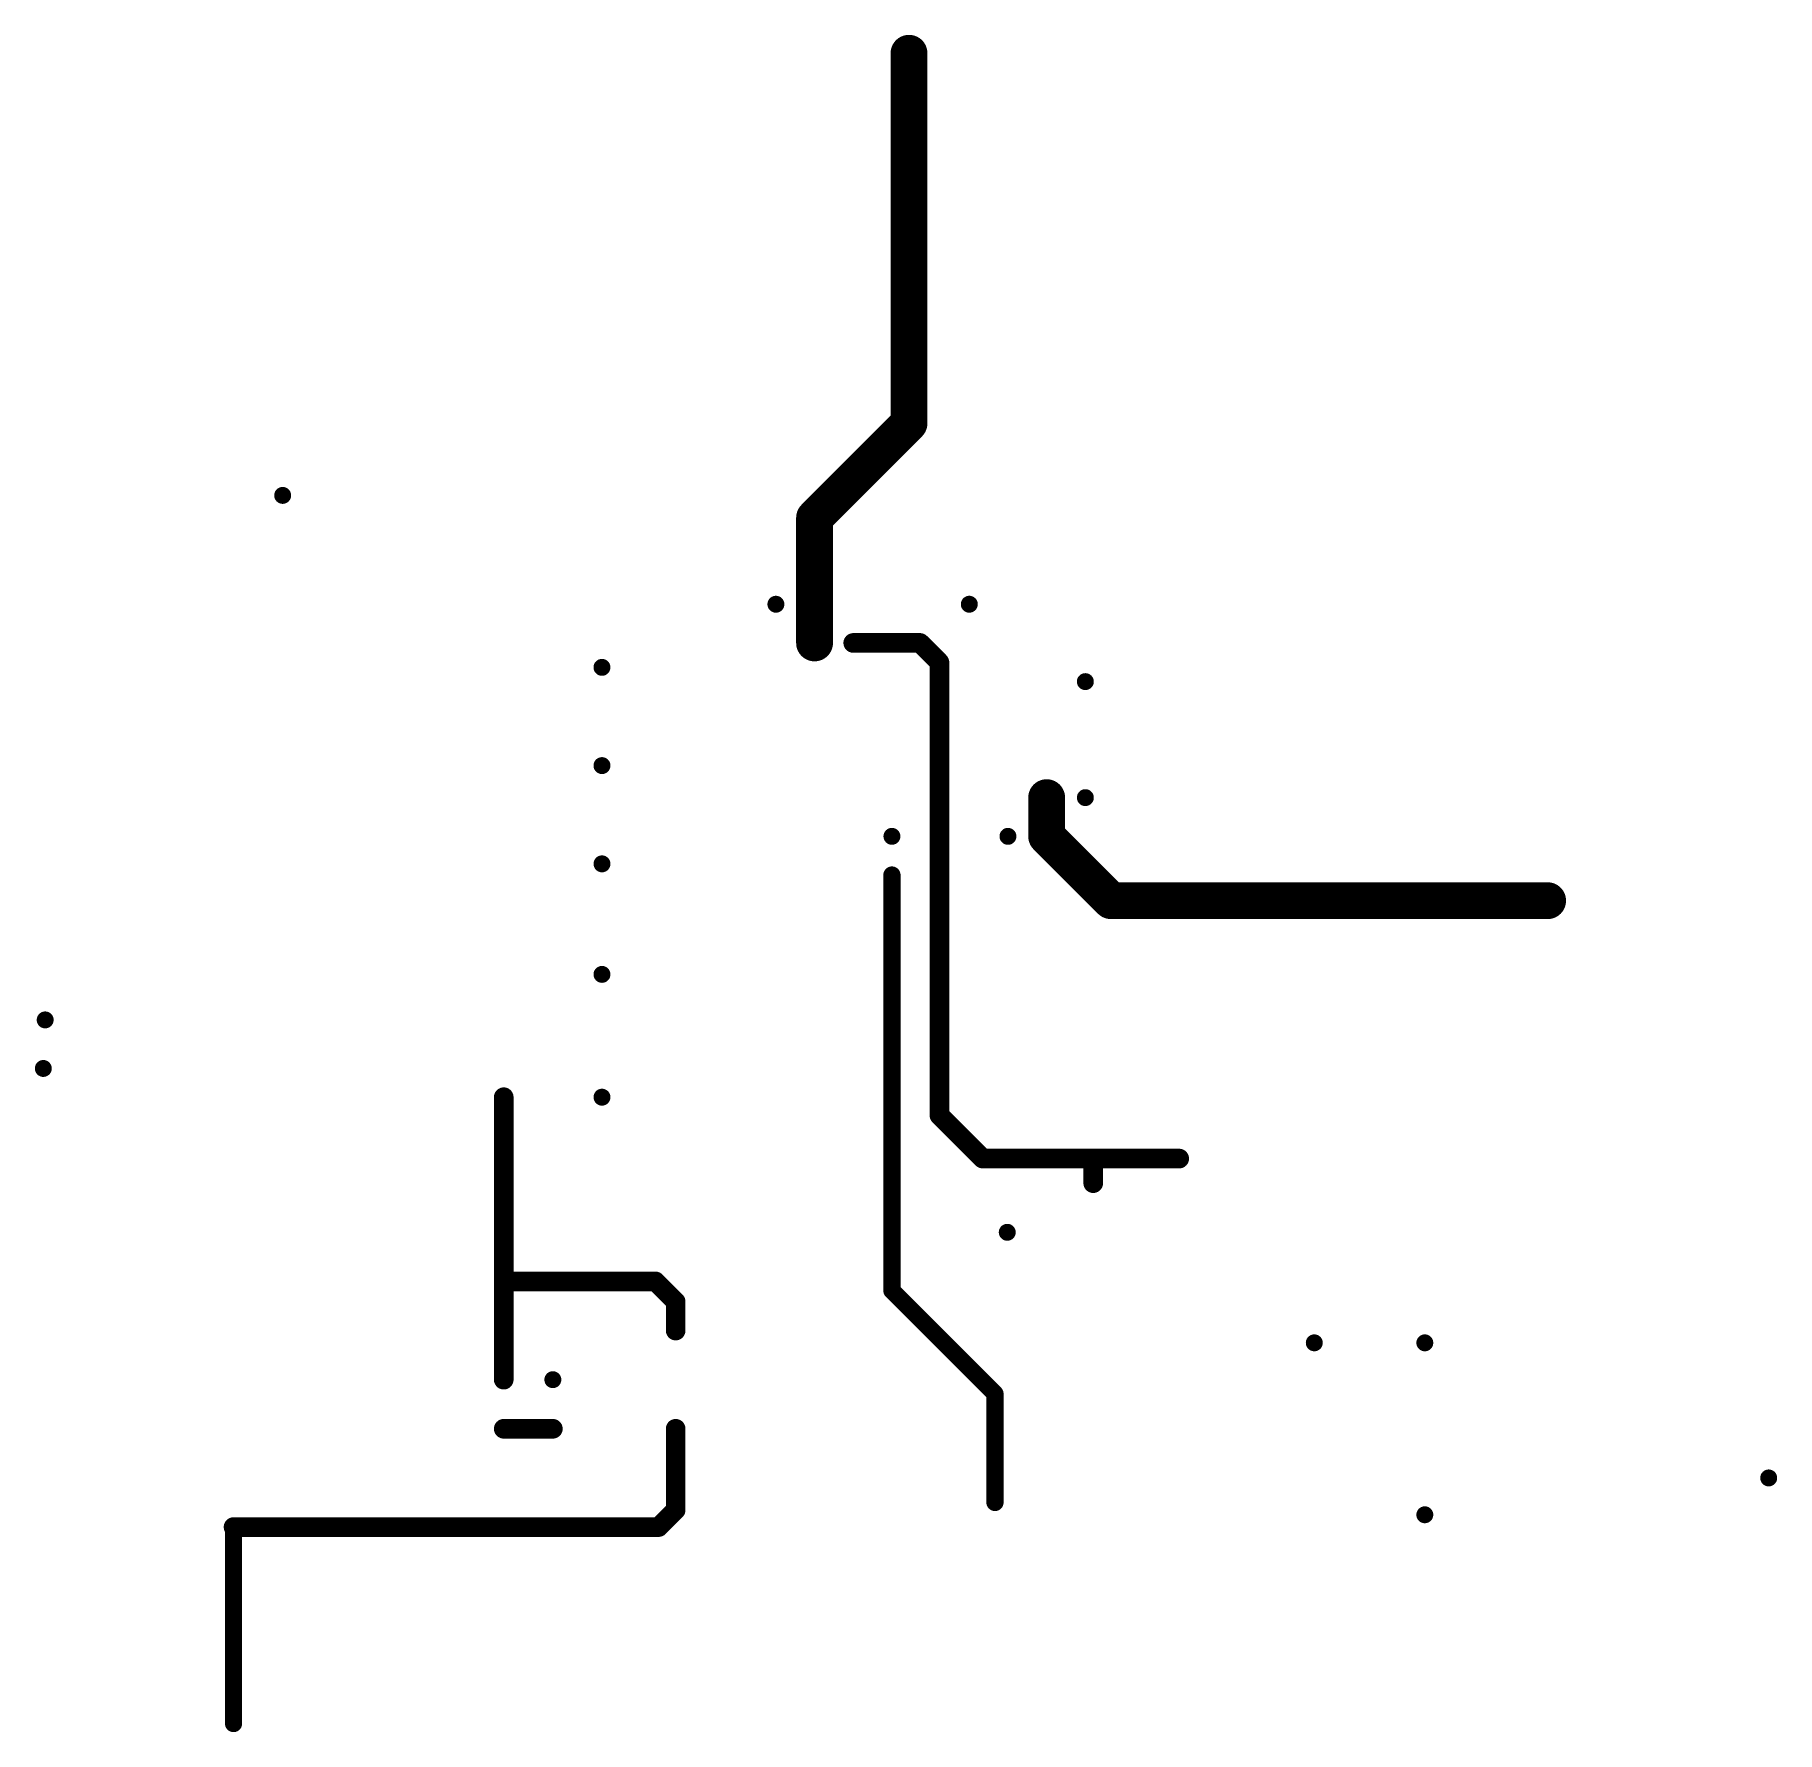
# Model space of a CAD drawing. Extents: x -0.431 to 0.278, y -0.399 to 0.292.
import ezdxf

# ---------------------------------------------------------------- set-up
doc = ezdxf.new("R2010")
doc.units = 0
doc.header["$MEASUREMENT"] = 0
doc.layers.get('0').update_dxf_attribs({"linetype": 'CONTINUOUS'})
doc.layers.add('G2', color=1, linetype='CONTINUOUS')

# ---------------------------------------------------------------- blocks, each defined once
blk = doc.blocks.new('D30')
at = {"const_width": 0.003505}
blk.add_lwpolyline([(-0.001752, 0, 1), (0.001752, 0, 1)], format="xyb", close=True, dxfattribs=at)
blk = doc.blocks.new('D31')
at = {"const_width": 0.004}
blk.add_lwpolyline([(-0.002, 0, 1), (0.002, 0, 1)], format="xyb", close=True, dxfattribs=at)
blk = doc.blocks.new('D34')
at = {"const_width": 0.0035}
blk.add_lwpolyline([(-0.00175, 0, 1), (0.00175, 0, 1)], format="xyb", close=True, dxfattribs=at)
blk = doc.blocks.new('D35')
at = {"const_width": 0.0075}
blk.add_lwpolyline([(-0.00375, 0, 1), (0.00375, 0, 1)], format="xyb", close=True, dxfattribs=at)
blk = doc.blocks.new('D37')
at = {"const_width": 0.003445}
blk.add_lwpolyline([(-0.001723, 0, 1), (0.001723, 0, 1)], format="xyb", close=True, dxfattribs=at)

msp = doc.modelspace()

# ---------------------------------------------------------------- linework, layer by layer
at = {"layer": 'G2', "color": 1}
for points, const_width in [([(-0.075, 0.235), (-0.075, 0.285)], 0.015), ([(-0.075, 0.17), (-0.075, 0.235)], 0.015), ([(-0.075, 0.13434), (-0.075, 0.17)], 0.015), ([(-0.11345, 0.09589), (-0.075, 0.13434)], 0.015), ([(-0.11345, 0.04494), (-0.11345, 0.09589)], 0.015), ([(-0.0977, 0.04494), (-0.07051, 0.04494)], 0.008), ([(-0.07051, 0.04494), (-0.06262, 0.03705)], 0.008), ([(-0.06262, -0.14737), (-0.06262, 0.03705)], 0.008), ([(-0.01896, -0.0338), (-0.01896, -0.01805)], 0.015), ([(-0.01896, -0.0338), (0.00724, -0.06)], 0.015), ([(-0.08195, -0.21877), (-0.08195, -0.04955)], 0.007), ([(0.00724, -0.06), (0.185, -0.06)], 0.015), ([(-0.24, -0.18), (-0.24, -0.14)], 0.008), ([(-0.06262, -0.14737), (-0.04499, -0.165)], 0.008), ([(-0.04499, -0.165), (-0.035, -0.165)], 0.008), ([(-0.035, -0.165), (0, -0.165)], 0.008), ([(0, -0.165), (0.035, -0.165)], 0.008), ([(0, -0.175), (0, -0.165)], 0.008), ([(-0.24, -0.215), (-0.24, -0.18)], 0.008), ([(-0.24, -0.255), (-0.24, -0.215)], 0.008), ([(-0.24, -0.215), (-0.17823, -0.215)], 0.008), ([(-0.17823, -0.215), (-0.17, -0.22323)], 0.008), ([(-0.17, -0.235), (-0.17, -0.22323)], 0.008), ([(-0.08195, -0.21877), (-0.04, -0.26072)], 0.007), ([(-0.04, -0.305), (-0.04, -0.26072)], 0.007), ([(-0.24, -0.275), (-0.22, -0.275)], 0.008), ([(-0.17, -0.30807), (-0.17, -0.275)], 0.008), ([(-0.17693, -0.315), (-0.17, -0.30807)], 0.008), ([(-0.35, -0.315), (-0.31, -0.315)], 0.008), ([(-0.35, -0.395), (-0.35, -0.315)], 0.007), ([(-0.31, -0.315), (-0.27, -0.315)], 0.008), ([(-0.27, -0.315), (-0.23, -0.315)], 0.008), ([(-0.23, -0.315), (-0.19, -0.315)], 0.008), ([(-0.19, -0.315), (-0.17693, -0.315)], 0.008)]:
    msp.add_lwpolyline(points, dxfattribs=dict(at, const_width=const_width))

# ---------------------------------------------------------------- block references
at = {"layer": 'G2'}
for name, p in [('D35', (-0.075, 0.285)), ('D37', (-0.075, 0.285)), ('D35', (-0.075, 0.235)), ('D37', (-0.075, 0.235)), ('D35', (-0.075, 0.17)), ('D35', (-0.075, 0.17)), ('D37', (-0.075, 0.17)), ('D35', (-0.075, 0.13434)), ('D37', (-0.33, 0.105)), ('D37', (-0.33, 0.105)), ('D35', (-0.11345, 0.09589)), ('D37', (-0.12919, 0.06069)), ('D37', (-0.12919, 0.06069)), ('D37', (-0.05045, 0.06069)), ('D37', (-0.05045, 0.06069)), ('D35', (-0.11345, 0.04494)), ('D37', (-0.11345, 0.04494)), ('D31', (-0.0977, 0.04494)), ('D37', (-0.0977, 0.04494)), ('D31', (-0.07051, 0.04494)), ('D31', (-0.07051, 0.04494)), ('D37', (-0.2, 0.035)), ('D37', (-0.2, 0.035)), ('D31', (-0.06262, 0.03705)), ('D31', (-0.06262, 0.03705)), ('D37', (-0.00321, 0.02919)), ('D37', (-0.00321, 0.02919)), ('D37', (-0.2, -0.005)), ('D37', (-0.2, -0.005)), ('D35', (-0.01896, -0.01805)), ('D37', (-0.01896, -0.01805)), ('D37', (-0.00321, -0.01805)), ('D37', (-0.00321, -0.01805)), ('D35', (-0.01896, -0.0338)), ('D35', (-0.01896, -0.0338)), ('D37', (-0.08195, -0.0338)), ('D37', (-0.08195, -0.0338)), ('D37', (-0.03471, -0.0338)), ('D37', (-0.03471, -0.0338)), ('D37', (-0.2, -0.045)), ('D37', (-0.2, -0.045)), ('D30', (-0.08195, -0.04955)), ('D37', (-0.08195, -0.04955)), ('D35', (0.00724, -0.06)), ('D35', (0.185, -0.06)), ('D37', (0.185, -0.06)), ('D37', (-0.2, -0.09)), ('D37', (-0.2, -0.09)), ('D37', (-0.42669, -0.10854)), ('D37', (-0.42745, -0.1283)), ('D31', (-0.24, -0.14)), ('D37', (-0.24, -0.14)), ('D37', (-0.2, -0.14)), ('D37', (-0.2, -0.14)), ('D31', (-0.06262, -0.14737)), ('D31', (-0.06262, -0.14737)), ('D31', (-0.04499, -0.165)), ('D31', (-0.04499, -0.165)), ('D31', (-0.035, -0.165)), ('D31', (-0.035, -0.165)), ('D37', (-0.035, -0.165)), ('D31', (0, -0.165)), ('D31', (0, -0.165)), ('D31', (0, -0.165)), ('D31', (0.035, -0.165)), ('D37', (0.035, -0.165)), ('D31', (-0.24, -0.18)), ('D31', (-0.24, -0.18)), ('D37', (-0.24, -0.18)), ('D31', (0, -0.175)), ('D37', (0, -0.175)), ('D37', (-0.035, -0.195)), ('D37', (-0.035, -0.195)), ('D31', (-0.24, -0.215)), ('D31', (-0.24, -0.215)), ('D37', (-0.24, -0.215)), ('D31', (-0.17823, -0.215)), ('D31', (-0.17823, -0.215)), ('D31', (-0.17, -0.22323)), ('D31', (-0.17, -0.22323)), ('D30', (-0.08195, -0.21877)), ('D30', (-0.08195, -0.21877)), ('D31', (-0.17, -0.235)), ('D37', (-0.17, -0.235)), ('D37', (0.09, -0.24)), ('D37', (0.09, -0.24)), ('D37', (0.135, -0.24)), ('D37', (0.135, -0.24)), ('D31', (-0.24, -0.255)), ('D37', (-0.24, -0.255)), ('D37', (-0.22, -0.255)), ('D30', (-0.04, -0.26072)), ('D30', (-0.04, -0.26072)), ('D31', (-0.24, -0.275)), ('D37', (-0.24, -0.275)), ('D31', (-0.22, -0.275)), ('D37', (-0.22, -0.275)), ('D31', (-0.17, -0.275)), ('D37', (-0.17, -0.275)), ('D37', (0.275, -0.295)), ('D37', (0.275, -0.295)), ('D31', (-0.17, -0.30807)), ('D30', (-0.04, -0.305)), ('D37', (-0.04, -0.305)), ('D31', (-0.35, -0.315)), ('D34', (-0.35, -0.315)), ('D37', (-0.35, -0.315)), ('D31', (-0.31, -0.315)), ('D37', (-0.31, -0.315)), ('D31', (-0.27, -0.315)), ('D37', (-0.27, -0.315)), ('D31', (-0.23, -0.315)), ('D37', (-0.23, -0.315)), ('D31', (-0.19, -0.315)), ('D37', (-0.19, -0.315)), ('D31', (-0.17693, -0.315)), ('D37', (0.135, -0.31)), ('D37', (0.135, -0.31)), ('D34', (-0.35, -0.395)), ('D37', (-0.35, -0.395))]:
    msp.add_blockref(name, p, dxfattribs=at)

doc.saveas('drawing.dxf')
